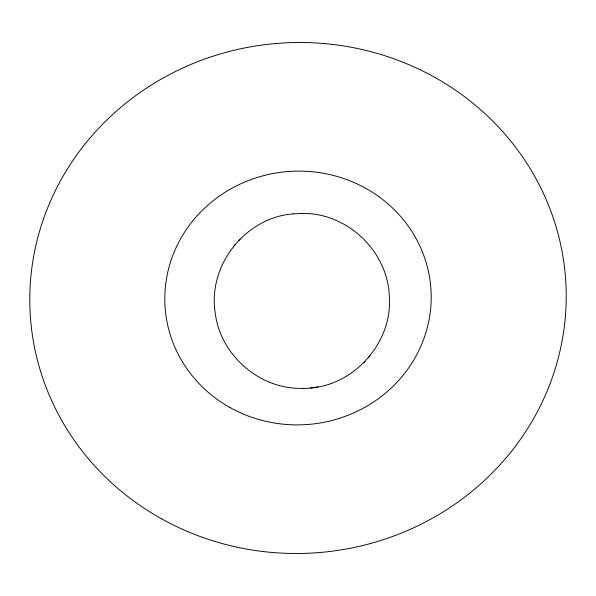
<?xml version="1.0" encoding="UTF-8"?>
<svg xmlns="http://www.w3.org/2000/svg" width="596" height="596" viewBox="0 0 596 596"><rect width="100%" height="100%" fill="white"/><g stroke="black" fill="none" stroke-linecap="round" stroke-linejoin="round"><path stroke-width="0.89" d="M293.321 213.904C245.209 217.264 207.356 265.838 215.268 313.265C220.557 355.626 260.37 389.955 303.155 388.354M303.006 388.368C351.267 389.099 393.099 343.981 389.315 296.018C387.638 250.685 346.164 211.647 300.66 213.495M233.87 245.932L235.07 244.591M238.907 240.322L240.017 239.1M363.806 362.748L364.908 361.526M368.745 357.257L369.952 355.916M310.501 387.944L318.063 386.878M293.247 213.904L300.809 213.48M230.22 407.664A133.236 126.859 -3.9 0 0 431.199 298.454A133.236 126.859 -3.9 0 0 232.582 187.889A133.236 126.859 -3.9 0 0 230.22 407.664M161.523 518.803A268.274 255.431 -3.9 0 0 566.2 298.909A268.274 255.431 -3.9 0 0 166.277 76.281A268.274 255.431 -3.9 0 0 161.523 518.803"/></g></svg>
